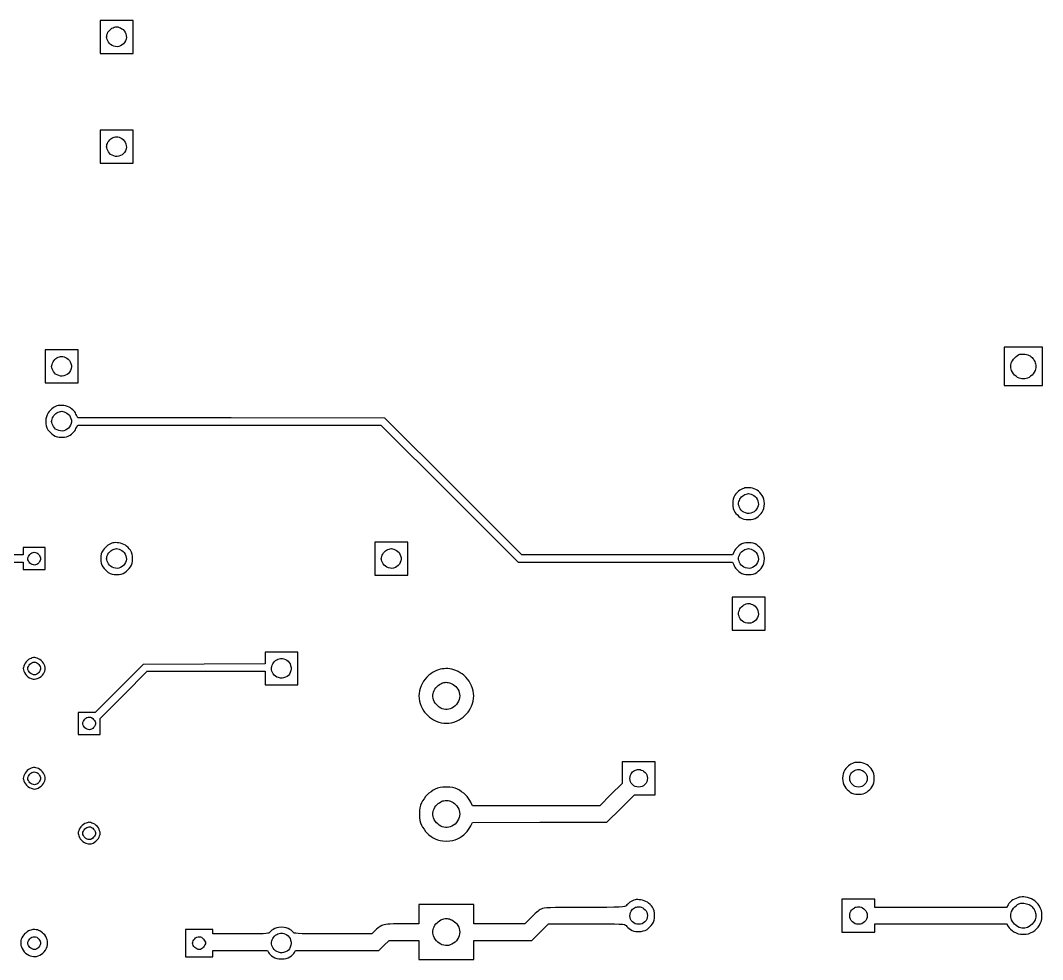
# Model space of a CAD drawing. Extents: x 10 to 117, y 25 to 87.
# Drawn here: x 56.6 to 116.7, y 25.2 to 80.4 of the extents above; entities that cross this region are included whole.
import ezdxf

# ---------------------------------------------------------------- set-up
doc = ezdxf.new("R2010")
doc.units = 0
doc.layers.get('0').update_dxf_attribs({"linetype": 'CONTINUOUS'})

msp = doc.modelspace()

# ---------------------------------------------------------------- linework, layer by layer
at = {"color": 7}
for p, q in [((62.300426, 80.368803), (61.332025, 80.368803)), ((61.332025, 80.368803), (61.332025, 79.400403)), ((62.300412, 79.992204), (62.300426, 79.992203)), ((63.268826, 80.368803), (62.300426, 80.368803)), ((62.300426, 80.368803), (62.300426, 80.368803)), ((63.268826, 79.400403), (63.268826, 80.368803)), ((61.332025, 79.400403), (61.332025, 78.432002)), ((63.268826, 78.432002), (63.268826, 79.400403)), ((61.332025, 78.432002), (62.300426, 78.432002)), ((62.300426, 78.432002), (63.268826, 78.432002)), ((62.300426, 73.912801), (61.332025, 73.912801)), ((61.332025, 73.912801), (61.332025, 72.9444)), ((63.268826, 73.912801), (62.300426, 73.912801)), ((62.300426, 73.912801), (62.300426, 73.912801)), ((63.268826, 72.9444), (63.268826, 73.912801)), ((62.300412, 73.536201), (62.300426, 73.5362)), ((61.332025, 72.9444), (61.332025, 71.976)), ((63.268826, 71.976), (63.268826, 72.9444)), ((61.332025, 71.976), (62.300426, 71.976)), ((62.300426, 71.976), (63.268826, 71.976)), ((59.072424, 61.000795), (58.104024, 61.000795)), ((58.104024, 61.000795), (58.104024, 60.032395)), ((60.040825, 61.000795), (59.072424, 61.000795)), ((59.072424, 61.000795), (59.072424, 61.000795)), ((60.040825, 60.032395), (60.040825, 61.000795)), ((115.562448, 61.162195), (114.432647, 61.162195)), ((114.432647, 61.162195), (114.432647, 60.032395)), ((116.692248, 61.162195), (115.562448, 61.162195)), ((115.562448, 61.162195), (115.562448, 61.162195)), ((115.664669, 60.747935), (115.664669, 60.747935)), ((116.692248, 60.032395), (116.692248, 61.162195)), ((59.07241, 60.624181), (59.072424, 60.624195)), ((58.104024, 60.032395), (58.104024, 59.063994)), ((60.040825, 59.063994), (60.040825, 60.032395)), ((114.432647, 60.032395), (114.432647, 58.902594)), ((116.692248, 58.902594), (116.692248, 60.032395)), ((58.104024, 59.063994), (59.072424, 59.063994)), ((59.072424, 59.063994), (60.040825, 59.063994)), ((114.432647, 58.902594), (115.562448, 58.902594)), ((115.562448, 58.902594), (116.692248, 58.902594)), ((59.206923, 57.73512), (59.206923, 57.735134)), ((59.07241, 57.396208), (59.072424, 57.396194)), ((60.013923, 57.019579), (59.943986, 57.170218)), ((59.943986, 56.443922), (60.013923, 56.589182)), ((69.03619, 57.008827), (60.013923, 57.019579)), ((60.013923, 56.589182), (68.917828, 56.589182)), ((68.917828, 56.589182), (77.821731, 56.589182)), ((78.063832, 56.992684), (69.03619, 57.008827)), ((77.821731, 56.589182), (81.856732, 52.55418)), ((82.088073, 52.973819), (78.063832, 56.992684)), ((86.106934, 48.949579), (82.088073, 52.973819)), ((99.551561, 52.893121), (99.551561, 52.893132)), ((81.856732, 52.55418), (85.891737, 48.519179)), ((99.422427, 52.554206), (99.422441, 52.554192)), ((57.458424, 49.37999), (56.812823, 49.37999)), ((56.812823, 49.37999), (56.812823, 49.16479)), ((58.104024, 49.37999), (57.458424, 49.37999)), ((58.104024, 48.73439), (58.104024, 49.37999)), ((62.300412, 49.326176), (62.300426, 49.32619)), ((62.429545, 49.66512), (62.429545, 49.665131)), ((78.440432, 49.702791), (77.472032, 49.702791)), ((77.472032, 49.702791), (77.472032, 48.73439)), ((79.408833, 49.702791), (78.440432, 49.702791)), ((78.440432, 49.702791), (78.440432, 49.702791)), ((78.440447, 49.326176), (78.440432, 49.32619)), ((79.408833, 48.73439), (79.408833, 49.702791)), ((99.422427, 49.326176), (99.422441, 49.32619)), ((56.812823, 48.94959), (53.504121, 48.94959)), ((56.812823, 49.16479), (56.812823, 48.94959)), ((57.463814, 49.11099), (57.463814, 49.11099)), ((58.104024, 48.08879), (58.104024, 48.73439)), ((77.472032, 48.73439), (77.472032, 47.76599)), ((79.408833, 47.76599), (79.408833, 48.73439)), ((92.293937, 48.949579), (86.106934, 48.949579)), ((98.480939, 48.949579), (92.293937, 48.949579)), ((98.55088, 49.100218), (98.480939, 48.949579)), ((53.504121, 48.51919), (56.812823, 48.51919)), ((56.812823, 48.51919), (56.812823, 48.30399)), ((56.812823, 48.30399), (56.812823, 48.08879)), ((56.812823, 48.08879), (57.458424, 48.08879)), ((57.458424, 48.08879), (58.104024, 48.08879)), ((85.891737, 48.519179), (92.186337, 48.519179)), ((92.186337, 48.519179), (98.480939, 48.519179)), ((98.480939, 48.519179), (98.55088, 48.373919)), ((77.472032, 47.76599), (78.440432, 47.76599)), ((78.440432, 47.76599), (79.408833, 47.76599)), ((99.422441, 46.474789), (98.454041, 46.474789)), ((98.454041, 46.474789), (98.454041, 45.506389)), ((100.390841, 46.474789), (99.422441, 46.474789)), ((99.422441, 46.474789), (99.422441, 46.474789)), ((100.390841, 45.506389), (100.390841, 46.474789)), ((99.422427, 46.098203), (99.422441, 46.098189)), ((98.454041, 45.506389), (98.454041, 44.537988)), ((100.390841, 44.537988), (100.390841, 45.506389)), ((98.454041, 44.537988), (99.422441, 44.537988)), ((99.422441, 44.537988), (100.390841, 44.537988)), ((71.98443, 43.246788), (71.016029, 43.246788)), ((71.016029, 43.246788), (71.016029, 42.897089)), ((72.95283, 43.246791), (71.98443, 43.246791)), ((71.98443, 43.246791), (71.98443, 43.246788)), ((72.95283, 42.27839), (72.95283, 43.246791)), ((57.447663, 42.923979), (57.447663, 42.923988)), ((57.463806, 42.654988), (57.463806, 42.654988)), ((71.016029, 42.897089), (71.016029, 42.547388)), ((71.984416, 42.870202), (71.98443, 42.870188)), ((63.860626, 42.520492), (62.445686, 41.11093)), ((62.720065, 40.73433), (64.102725, 42.11699)), ((67.438326, 42.536635), (63.860626, 42.520492)), ((64.102725, 42.11699), (67.562067, 42.11699)), ((71.016029, 42.547388), (67.438326, 42.536635)), ((67.562067, 42.11699), (71.016029, 42.11699)), ((71.016029, 42.11699), (71.016029, 41.713491)), ((72.95283, 41.30999), (72.95283, 42.27839)), ((81.646914, 42.273008), (81.646914, 42.273008)), ((71.016029, 41.713491), (71.016029, 41.30999)), ((81.652308, 41.466005), (81.652305, 41.466008)), ((62.445686, 41.11093), (61.036124, 39.695989)), ((71.016029, 41.30999), (71.98443, 41.30999)), ((71.98443, 41.30999), (72.95283, 41.30999)), ((61.332025, 39.346291), (62.720065, 40.73433)), ((60.535786, 39.695989), (60.040825, 39.695989)), ((60.040825, 39.695989), (60.040825, 39.050389)), ((61.036124, 39.695989), (60.535786, 39.695989)), ((60.040825, 39.050389), (60.040825, 38.404789)), ((60.691804, 39.426986), (60.691804, 39.426986)), ((61.332025, 38.878228), (61.332025, 39.346291)), ((61.332025, 38.404789), (61.332025, 38.878228)), ((60.040825, 38.404789), (60.686425, 38.404789)), ((60.686425, 38.404789), (61.332025, 38.404789)), ((92.966438, 36.790785), (91.998038, 36.790785)), ((91.998038, 36.790785), (91.998038, 36.155946)), ((93.934839, 36.790808), (92.966438, 36.790808)), ((92.966438, 36.790808), (92.966438, 36.790785)), ((93.934839, 35.822407), (93.934839, 36.790808)), ((106.007563, 36.753114), (106.007563, 36.753125)), ((57.447663, 36.467977), (57.447663, 36.467985)), ((57.463806, 36.198985), (57.463806, 36.198985)), ((91.998038, 36.155946), (91.998038, 35.526486)), ((93.04714, 36.333498), (93.04714, 36.333486)), ((105.959142, 36.333498), (105.959142, 36.333486)), ((91.998038, 35.526486), (91.336297, 34.864746)), ((93.934839, 34.854007), (93.934839, 35.822407)), ((91.336297, 34.864746), (90.679939, 34.208384)), ((91.917337, 34.047007), (92.729719, 34.854007)), ((92.729719, 34.854007), (93.332277, 34.854007)), ((93.332277, 34.854007), (93.934839, 34.854007)), ((81.652296, 34.525802), (81.652293, 34.525805)), ((83.201736, 34.213775), (83.104894, 34.423596)), ((86.940836, 34.208384), (83.201736, 34.213775)), ((90.679939, 34.208384), (86.940836, 34.208384)), ((91.104957, 33.240006), (91.917337, 34.047007)), ((60.675664, 33.239975), (60.675664, 33.239984)), ((83.104894, 33.024795), (83.201736, 33.234616)), ((83.201736, 33.234616), (87.150657, 33.240006)), ((87.150657, 33.240006), (91.104957, 33.240006)), ((60.691807, 32.970984), (60.691807, 32.970984)), ((115.696946, 28.844531), (115.696946, 28.844522)), ((81.668434, 28.397982), (80.054433, 28.397982)), ((80.054433, 28.397982), (80.054433, 27.833083)), ((83.282434, 28.397982), (81.668434, 28.397982)), ((83.282434, 27.833083), (83.282434, 28.397982)), ((93.04714, 28.263494), (93.04714, 28.263483)), ((93.095558, 28.683122), (93.095558, 28.683122)), ((105.878444, 28.72079), (104.910043, 28.72079)), ((104.910043, 28.72079), (104.910043, 27.75239)), ((106.846844, 28.72079), (105.878444, 28.72079)), ((105.959142, 28.263494), (105.959142, 28.263483)), ((106.846844, 28.478692), (106.846844, 28.72079)), ((106.846844, 28.23659), (106.846844, 28.478692)), ((110.709685, 28.23659), (106.846844, 28.23659)), ((114.572528, 28.23659), (110.709685, 28.23659)), ((114.663988, 28.392611), (114.572528, 28.23659)), ((115.664669, 28.467922), (115.664669, 28.467922)), ((80.054433, 27.833083), (80.054433, 27.268181)), ((83.282434, 27.268181), (83.282434, 27.833083)), ((86.644934, 27.650161), (86.273716, 27.268181)), ((104.910043, 27.75239), (104.910043, 26.78399)), ((80.054433, 27.268181), (79.075272, 27.268181)), ((81.652296, 27.585599), (81.652293, 27.585602)), ((84.778074, 27.268181), (83.282434, 27.268181)), ((86.273716, 27.268181), (84.778074, 27.268181)), ((87.177555, 26.783981), (87.672517, 27.268181)), ((87.672517, 27.268181), (89.915977, 27.268181)), ((106.846844, 27.026091), (106.846844, 27.26819)), ((106.846844, 27.26819), (110.709685, 27.26819)), ((106.846844, 26.78399), (106.846844, 27.026091)), ((110.709685, 27.26819), (114.572528, 27.26819)), ((114.572528, 27.26819), (114.663988, 27.10679)), ((57.442309, 26.940005), (57.442283, 26.940002)), ((57.463789, 26.514981), (57.463789, 26.514981)), ((67.142428, 26.945381), (66.335427, 26.945381)), ((66.335427, 26.945381), (66.335427, 26.138381)), ((67.949428, 26.945381), (67.142428, 26.945381)), ((67.147807, 26.514981), (67.147807, 26.514981)), ((67.949428, 26.810883), (67.949428, 26.945381)), ((67.949428, 26.676381), (67.949428, 26.810883)), ((69.590327, 26.676381), (67.949428, 26.676381)), ((71.984416, 26.730195), (71.98443, 26.730181)), ((77.289112, 26.676381), (75.01875, 26.676381)), ((77.477411, 26.870062), (77.289112, 26.676381)), ((86.687976, 26.299781), (87.177555, 26.783981)), ((104.910043, 26.78399), (105.878444, 26.78399)), ((105.878444, 26.78399), (106.846844, 26.78399)), ((66.335427, 26.138381), (66.335427, 25.33138)), ((77.692611, 25.707981), (78.004653, 26.003882)), ((78.004653, 26.003882), (78.316692, 26.299781)), ((78.316692, 26.299781), (79.182872, 26.299781)), ((79.182872, 26.299781), (80.054433, 26.299781)), ((80.054433, 26.299781), (80.054433, 25.734882)), ((83.282434, 25.734882), (83.282434, 26.299781)), ((83.282434, 26.299781), (84.982516, 26.299781)), ((84.982516, 26.299781), (86.687976, 26.299781)), ((66.335427, 25.33138), (67.142428, 25.33138)), ((67.142428, 25.33138), (67.949428, 25.33138)), ((67.949428, 25.519682), (67.949428, 25.707981)), ((67.949428, 25.707981), (69.552668, 25.707981)), ((67.949428, 25.33138), (67.949428, 25.519682)), ((69.552668, 25.707981), (71.161289, 25.707981)), ((71.161289, 25.707981), (71.22585, 25.589619)), ((72.743009, 25.589619), (72.80757, 25.707981)), ((72.80757, 25.707981), (75.250091, 25.707981)), ((75.250091, 25.707981), (77.692611, 25.707981)), ((80.054433, 25.734882), (80.054433, 25.16998)), ((83.282434, 25.16998), (83.282434, 25.734882)), ((80.054433, 25.16998), (81.668434, 25.16998)), ((81.668434, 25.16998), (83.282434, 25.16998))]:
    msp.add_line(p, q, dxfattribs=at)
for points in [[(61.78931, 79.669403), (61.832352, 79.755484), (61.939952, 79.863084), (62.02065, 79.906124)], [(62.02065, 79.906124), (62.101352, 79.954544), (62.225092, 79.986824), (62.300412, 79.992204)], [(62.300426, 79.992203), (62.375745, 79.992203), (62.510247, 79.943783), (62.607086, 79.884603)], [(62.607086, 79.884603), (62.720065, 79.820043), (62.800766, 79.712443), (62.838426, 79.572563)], [(61.708611, 79.389643), (61.708611, 79.459583), (61.746271, 79.583323), (61.78931, 79.669403)], [(61.816211, 79.093743), (61.757032, 79.190583), (61.708611, 79.319703), (61.708611, 79.389643)], [(62.838426, 79.572563), (62.892226, 79.405783), (62.886847, 79.330463), (62.816892, 79.169063)], [(62.12825, 78.862403), (61.988373, 78.900063), (61.880773, 78.980763), (61.816211, 79.093743)], [(62.531752, 78.883923), (62.370352, 78.813983), (62.295032, 78.808603), (62.12825, 78.862403)], [(62.816892, 79.169063), (62.757713, 79.023803), (62.677012, 78.943103), (62.531752, 78.883923)], [(61.78931, 73.213401), (61.832352, 73.299481), (61.939952, 73.407081), (62.02065, 73.450121)], [(62.02065, 73.450121), (62.101352, 73.498541), (62.225092, 73.530821), (62.300412, 73.536201)], [(62.300426, 73.5362), (62.375745, 73.5362), (62.510247, 73.48778), (62.607086, 73.4286)], [(62.607086, 73.4286), (62.720065, 73.36404), (62.800766, 73.25644), (62.838426, 73.11656)], [(61.708611, 72.933641), (61.708611, 73.003581), (61.746271, 73.127321), (61.78931, 73.213401)], [(61.816211, 72.637741), (61.757032, 72.734581), (61.708611, 72.863701), (61.708611, 72.933641)], [(62.816892, 72.71306), (62.757713, 72.5678), (62.677012, 72.4871), (62.531752, 72.42792)], [(62.838426, 73.11656), (62.892226, 72.94978), (62.886847, 72.87446), (62.816892, 72.71306)], [(62.12825, 72.4064), (61.988373, 72.444061), (61.880773, 72.524761), (61.816211, 72.637741)], [(62.531752, 72.42792), (62.370352, 72.35798), (62.295032, 72.3526), (62.12825, 72.4064)], [(115.056728, 60.543496), (115.153567, 60.645715), (115.288068, 60.737174), (115.358009, 60.747935)], [(115.358009, 60.747935), (115.427946, 60.764079), (115.562448, 60.764079), (115.664669, 60.747935)], [(115.664669, 60.747935), (115.766887, 60.737183), (115.901388, 60.688756), (115.971328, 60.645715)], [(115.971328, 60.645715), (116.035887, 60.597296), (116.127347, 60.511216), (116.170388, 60.446655)], [(58.48061, 60.02162), (58.48061, 60.09156), (58.51827, 60.2153), (58.561309, 60.301381)], [(58.561309, 60.301381), (58.60435, 60.387461), (58.71195, 60.495061), (58.792649, 60.5381)], [(58.792649, 60.5381), (58.87335, 60.586521), (58.997091, 60.618802), (59.07241, 60.624181)], [(59.072424, 60.624195), (59.147744, 60.624195), (59.282245, 60.575774), (59.379084, 60.516595)], [(59.379084, 60.516595), (59.492063, 60.452034), (59.572765, 60.344434), (59.610425, 60.204556)], [(59.610425, 60.204556), (59.664225, 60.037774), (59.658845, 59.962455), (59.588891, 59.801054)], [(114.846907, 59.865616), (114.825374, 59.957075), (114.825374, 60.107714), (114.846907, 60.199174)], [(114.846907, 60.199174), (114.86305, 60.290634), (114.959886, 60.446655), (115.056728, 60.543496)], [(116.170388, 60.446655), (116.208048, 60.382094), (116.261848, 60.263735), (116.277988, 60.183034)], [(116.277988, 60.183034), (116.299522, 60.107714), (116.299522, 59.962455), (116.277988, 59.870995)], [(58.58821, 59.725721), (58.529031, 59.82256), (58.48061, 59.951682), (58.48061, 60.02162)], [(58.900249, 59.49438), (58.760371, 59.53204), (58.652771, 59.612742), (58.58821, 59.725721)], [(59.303751, 59.515914), (59.142351, 59.445974), (59.067031, 59.440595), (58.900249, 59.49438)], [(59.588891, 59.801054), (59.529709, 59.655795), (59.44901, 59.575093), (59.303751, 59.515914)], [(115.051349, 59.521293), (114.959886, 59.618135), (114.863047, 59.774156), (114.846907, 59.865616)], [(115.395669, 59.316854), (115.304209, 59.332997), (115.148188, 59.429833), (115.051349, 59.521293)], [(116.073547, 59.521293), (115.976708, 59.429833), (115.820687, 59.332995), (115.729227, 59.316854)], [(116.277988, 59.870995), (116.261845, 59.774156), (116.165009, 59.618135), (116.073547, 59.521293)], [(115.729227, 59.316854), (115.637767, 59.295321), (115.487128, 59.295321), (115.395669, 59.316854)], [(58.857224, 57.729744), (58.781905, 57.70821), (58.647403, 57.649042), (58.561323, 57.595242)], [(59.206923, 57.735134), (59.088565, 57.751277), (58.932544, 57.745887), (58.857224, 57.729744)], [(59.583523, 57.595239), (59.497445, 57.654419), (59.325284, 57.71898), (59.206923, 57.73512)], [(58.270803, 57.299344), (58.173964, 57.148702), (58.141684, 57.024961), (58.141684, 56.804382)], [(58.561323, 57.595242), (58.469863, 57.541442), (58.340744, 57.406944), (58.270803, 57.299344)], [(58.48061, 56.793646), (58.48061, 56.863587), (58.51827, 56.987327), (58.561309, 57.073408)], [(58.561309, 57.073408), (58.60435, 57.159488), (58.71195, 57.267088), (58.792649, 57.310127)], [(58.792649, 57.310127), (58.87335, 57.358548), (58.997091, 57.390829), (59.07241, 57.396208)], [(59.072424, 57.396194), (59.147744, 57.396194), (59.282245, 57.347773), (59.379084, 57.288594)], [(59.379084, 57.288594), (59.492063, 57.224033), (59.572765, 57.116432), (59.610425, 56.976555)], [(59.809484, 57.39618), (59.777204, 57.4446), (59.674986, 57.530681), (59.583523, 57.595239)], [(59.943986, 57.170218), (59.906323, 57.25092), (59.847144, 57.353141), (59.809484, 57.39618)], [(58.141684, 56.804382), (58.141684, 56.583803), (58.173964, 56.460063), (58.265424, 56.314803)], [(58.58821, 56.497748), (58.529031, 56.594587), (58.48061, 56.723709), (58.48061, 56.793646)], [(58.900249, 56.266407), (58.760371, 56.304067), (58.652771, 56.384769), (58.58821, 56.497748)], [(59.588891, 56.573053), (59.529709, 56.427793), (59.44901, 56.347095), (59.303751, 56.287913)], [(59.610425, 56.976555), (59.664225, 56.809773), (59.658845, 56.734453), (59.588891, 56.573053)], [(59.809484, 56.212582), (59.847144, 56.255621), (59.906323, 56.357842), (59.943986, 56.443922)], [(58.265424, 56.314803), (58.335364, 56.212582), (58.480624, 56.067322), (58.582845, 55.997382)], [(58.582845, 55.997382), (58.728105, 55.905922), (58.851845, 55.873642), (59.077804, 55.873642)], [(59.303751, 56.287913), (59.142351, 56.217972), (59.067031, 56.212593), (58.900249, 56.266407)], [(59.077804, 55.873642), (59.309144, 55.873642), (59.422123, 55.900537), (59.562004, 55.997382)], [(59.562004, 55.997382), (59.664225, 56.072701), (59.777204, 56.164161), (59.809484, 56.212582)], [(99.207241, 52.887742), (99.131922, 52.866208), (98.99742, 52.80704), (98.911339, 52.75324)], [(99.551561, 52.893132), (99.438581, 52.909275), (99.28256, 52.903885), (99.207241, 52.887742)], [(99.933543, 52.75324), (99.84208, 52.812419), (99.669922, 52.876981), (99.551561, 52.893121)], [(98.62082, 52.457342), (98.523981, 52.3067), (98.4917, 52.182959), (98.4917, 51.96238)], [(98.911339, 52.75324), (98.81988, 52.69944), (98.69076, 52.564942), (98.62082, 52.457342)], [(98.911325, 52.231406), (98.954367, 52.317486), (99.061967, 52.425086), (99.142666, 52.468125)], [(99.142666, 52.468125), (99.223367, 52.516546), (99.347107, 52.548827), (99.422427, 52.554206)], [(99.422441, 52.554192), (99.497761, 52.554192), (99.632262, 52.505771), (99.729101, 52.446592)], [(99.729101, 52.446592), (99.84208, 52.382031), (99.922782, 52.27443), (99.960441, 52.134553)], [(100.229441, 52.45196), (100.159501, 52.55418), (100.025002, 52.694061), (99.933543, 52.75324)], [(100.353182, 51.96238), (100.353182, 52.182959), (100.320901, 52.3067), (100.229441, 52.45196)], [(98.4917, 51.96238), (98.4917, 51.741801), (98.523981, 51.618061), (98.615441, 51.472801)], [(98.830627, 51.951644), (98.830627, 52.021585), (98.868286, 52.145325), (98.911325, 52.231406)], [(98.938227, 51.655746), (98.879048, 51.752585), (98.830627, 51.881707), (98.830627, 51.951644)], [(99.250266, 51.424405), (99.110388, 51.462065), (99.002788, 51.542767), (98.938227, 51.655746)], [(99.938908, 51.731051), (99.879729, 51.585791), (99.799027, 51.505093), (99.653767, 51.445911)], [(99.960441, 52.134553), (100.014241, 51.967771), (100.008862, 51.892451), (99.938908, 51.731051)], [(100.229441, 51.472801), (100.320901, 51.618061), (100.353182, 51.741801), (100.353182, 51.96238)], [(98.615441, 51.472801), (98.685381, 51.37058), (98.830641, 51.22532), (98.932862, 51.15538)], [(98.932862, 51.15538), (99.078121, 51.06392), (99.201862, 51.03164), (99.422441, 51.03164)], [(99.653767, 51.445911), (99.492367, 51.37597), (99.417048, 51.370591), (99.250266, 51.424405)], [(99.422441, 51.03164), (99.64302, 51.03164), (99.766761, 51.06392), (99.91202, 51.15538)], [(99.91202, 51.15538), (100.014241, 51.22532), (100.159501, 51.37058), (100.229441, 51.472801)], [(61.789324, 49.525239), (61.697864, 49.471439), (61.568745, 49.33694), (61.498805, 49.22934)], [(61.78931, 49.003376), (61.832352, 49.089457), (61.939952, 49.197057), (62.02065, 49.240096)], [(62.085226, 49.65974), (62.009906, 49.638207), (61.875405, 49.579039), (61.789324, 49.525239)], [(62.02065, 49.240096), (62.101352, 49.288517), (62.225092, 49.320797), (62.300412, 49.326176)], [(62.429545, 49.665131), (62.316566, 49.681274), (62.160545, 49.675883), (62.085226, 49.65974)], [(62.300426, 49.32619), (62.375745, 49.32619), (62.510247, 49.27777), (62.607086, 49.21859)], [(62.811525, 49.525239), (62.720065, 49.584418), (62.547906, 49.648979), (62.429545, 49.66512)], [(63.107426, 49.223958), (63.037486, 49.326179), (62.902987, 49.46606), (62.811525, 49.525239)], [(77.929348, 49.003376), (77.972387, 49.089457), (78.079987, 49.197057), (78.160685, 49.240096)], [(78.160685, 49.240096), (78.241387, 49.288517), (78.365127, 49.320797), (78.440447, 49.326176)], [(78.440432, 49.32619), (78.515752, 49.32619), (78.650253, 49.27777), (78.747092, 49.21859)], [(98.685381, 49.326179), (98.647721, 49.28314), (98.588539, 49.180919), (98.55088, 49.100218)], [(98.932862, 49.541379), (98.830641, 49.46606), (98.717662, 49.3746), (98.685381, 49.326179)], [(98.911325, 49.003376), (98.954367, 49.089457), (99.061967, 49.197057), (99.142666, 49.240096)], [(99.417062, 49.66512), (99.185722, 49.66512), (99.07274, 49.638224), (98.932862, 49.541379)], [(99.142666, 49.240096), (99.223367, 49.288517), (99.347107, 49.320797), (99.422427, 49.326176)], [(99.91202, 49.541379), (99.766761, 49.632839), (99.64302, 49.66512), (99.417062, 49.66512)], [(99.422441, 49.32619), (99.497761, 49.32619), (99.632262, 49.27777), (99.729101, 49.21859)], [(100.229441, 49.223958), (100.159501, 49.326179), (100.014241, 49.471439), (99.91202, 49.541379)], [(57.081835, 48.729011), (57.081835, 48.798951), (57.135635, 48.91731), (57.200196, 48.98725)], [(57.205575, 48.476151), (57.135635, 48.54071), (57.081835, 48.653692), (57.081835, 48.729011)], [(57.200196, 48.98725), (57.264754, 49.05719), (57.377734, 49.11099), (57.463814, 49.11099)], [(57.463814, 49.11099), (57.560656, 49.11099), (57.652116, 49.062569), (57.722056, 48.97111)], [(57.722056, 48.97111), (57.786614, 48.890411), (57.835035, 48.78819), (57.835035, 48.73439)], [(57.835035, 48.73439), (57.835035, 48.68059), (57.786614, 48.578369), (57.722056, 48.497671)], [(61.498805, 49.22934), (61.401966, 49.078698), (61.369685, 48.954958), (61.369685, 48.734379)], [(61.369685, 48.734379), (61.369685, 48.5138), (61.401966, 48.390059), (61.493425, 48.2448)], [(61.708611, 48.723615), (61.708611, 48.793555), (61.746271, 48.917296), (61.78931, 49.003376)], [(61.816211, 48.427716), (61.757032, 48.524555), (61.708611, 48.653677), (61.708611, 48.723615)], [(62.607086, 49.21859), (62.720065, 49.154029), (62.800766, 49.046429), (62.838426, 48.906551)], [(62.838426, 48.906551), (62.892226, 48.739769), (62.886847, 48.66445), (62.816892, 48.50305)], [(63.231166, 48.734379), (63.231166, 48.954958), (63.198886, 49.078698), (63.107426, 49.223958)], [(63.107426, 48.2448), (63.198886, 48.390059), (63.231166, 48.5138), (63.231166, 48.734379)], [(77.848646, 48.723615), (77.848646, 48.793555), (77.886306, 48.917296), (77.929348, 49.003376)], [(77.956246, 48.427716), (77.897067, 48.524555), (77.848646, 48.653677), (77.848646, 48.723615)], [(78.747092, 49.21859), (78.860071, 49.154029), (78.940773, 49.046429), (78.978433, 48.906551)], [(78.978433, 48.906551), (79.032233, 48.739769), (79.026853, 48.66445), (78.956927, 48.50305)], [(98.830627, 48.723615), (98.830627, 48.793555), (98.868286, 48.917296), (98.911325, 49.003376)], [(98.938227, 48.427716), (98.879048, 48.524555), (98.830627, 48.653677), (98.830627, 48.723615)], [(99.729101, 49.21859), (99.84208, 49.154029), (99.922782, 49.046429), (99.960441, 48.906551)], [(99.960441, 48.906551), (100.014241, 48.739769), (100.008862, 48.66445), (99.938908, 48.50305)], [(100.353182, 48.734379), (100.353182, 48.954958), (100.320901, 49.078698), (100.229441, 49.223958)], [(100.229441, 48.2448), (100.320901, 48.390059), (100.353182, 48.5138), (100.353182, 48.734379)], [(57.469196, 48.35779), (57.393874, 48.35779), (57.275516, 48.41159), (57.205575, 48.476151)], [(57.722056, 48.497671), (57.652116, 48.41159), (57.560656, 48.35779), (57.469196, 48.35779)], [(61.493425, 48.2448), (61.563366, 48.142579), (61.708625, 47.997319), (61.810846, 47.927379)], [(62.12825, 48.196376), (61.988373, 48.234036), (61.880773, 48.314737), (61.816211, 48.427716)], [(62.531752, 48.217909), (62.370352, 48.147969), (62.295032, 48.14259), (62.12825, 48.196376)], [(62.816892, 48.50305), (62.757713, 48.35779), (62.677012, 48.277091), (62.531752, 48.217909)], [(62.790005, 47.927379), (62.892226, 47.997319), (63.037486, 48.142579), (63.107426, 48.2448)], [(78.268285, 48.196376), (78.128408, 48.234036), (78.020807, 48.314737), (77.956246, 48.427716)], [(78.671787, 48.217909), (78.510387, 48.147969), (78.435067, 48.14259), (78.268285, 48.196376)], [(78.956927, 48.50305), (78.897745, 48.35779), (78.817047, 48.277091), (78.671787, 48.217909)], [(98.55088, 48.373919), (98.588539, 48.287838), (98.647721, 48.185618), (98.685381, 48.142579)], [(98.685381, 48.142579), (98.717662, 48.094158), (98.830641, 48.002698), (98.932862, 47.927379)], [(99.250266, 48.196376), (99.110388, 48.234036), (99.002788, 48.314737), (98.938227, 48.427716)], [(99.653767, 48.217909), (99.492367, 48.147969), (99.417048, 48.14259), (99.250266, 48.196376)], [(99.938908, 48.50305), (99.879729, 48.35779), (99.799027, 48.277091), (99.653767, 48.217909)], [(99.91202, 47.927379), (100.014241, 47.997319), (100.159501, 48.142579), (100.229441, 48.2448)], [(61.810846, 47.927379), (61.956106, 47.835919), (62.079846, 47.803638), (62.300426, 47.803638)], [(62.300426, 47.803638), (62.521005, 47.803638), (62.644745, 47.835919), (62.790005, 47.927379)], [(98.932862, 47.927379), (99.07274, 47.83054), (99.185722, 47.803638), (99.417062, 47.803638)], [(99.417062, 47.803638), (99.64302, 47.803638), (99.766761, 47.835919), (99.91202, 47.927379)], [(98.830627, 45.495642), (98.830627, 45.565582), (98.868286, 45.689322), (98.911325, 45.775403)], [(98.911325, 45.775403), (98.954367, 45.861484), (99.061967, 45.969084), (99.142666, 46.012123)], [(99.142666, 46.012123), (99.223367, 46.060543), (99.347107, 46.092824), (99.422427, 46.098203)], [(99.422441, 46.098189), (99.497761, 46.098189), (99.632262, 46.049768), (99.729101, 45.990589)], [(99.729101, 45.990589), (99.84208, 45.926028), (99.922782, 45.818428), (99.960441, 45.67855)], [(99.960441, 45.67855), (100.014241, 45.511768), (100.008862, 45.436449), (99.938908, 45.275048)], [(98.938227, 45.199743), (98.879048, 45.296582), (98.830627, 45.425704), (98.830627, 45.495642)], [(99.250266, 44.968403), (99.110388, 45.006062), (99.002788, 45.086764), (98.938227, 45.199743)], [(99.938908, 45.275048), (99.879729, 45.129789), (99.799027, 45.04909), (99.653767, 44.989908)], [(99.653767, 44.989908), (99.492367, 44.919968), (99.417048, 44.914589), (99.250266, 44.968403)], [(57.205564, 42.843289), (57.108722, 42.800247), (56.979603, 42.687268), (56.920424, 42.590426)], [(57.200188, 42.531247), (57.264746, 42.601188), (57.377725, 42.654988), (57.463806, 42.654988)], [(57.447663, 42.923988), (57.410003, 42.918597), (57.297024, 42.886328), (57.205564, 42.843289)], [(57.700522, 42.84866), (57.598304, 42.891699), (57.485322, 42.923979), (57.447663, 42.923979)], [(57.463806, 42.654988), (57.560647, 42.654988), (57.652107, 42.606567), (57.722048, 42.515107)], [(57.996424, 42.590418), (57.937245, 42.68726), (57.802743, 42.805618), (57.700522, 42.84866)], [(71.473314, 42.547402), (71.516356, 42.633482), (71.623956, 42.741082), (71.704654, 42.784121)], [(71.704654, 42.784121), (71.785356, 42.832542), (71.909096, 42.864823), (71.984416, 42.870202)], [(71.98443, 42.870188), (72.059749, 42.870188), (72.194251, 42.821767), (72.29109, 42.762588)], [(72.29109, 42.762588), (72.404069, 42.698027), (72.48477, 42.590426), (72.52243, 42.450549)], [(56.920424, 42.590426), (56.861244, 42.493588), (56.812823, 42.348328), (56.812823, 42.273008)], [(56.812823, 42.273008), (56.812823, 42.197689), (56.866623, 42.052426), (56.936564, 41.950208)], [(57.081826, 42.273008), (57.081826, 42.342949), (57.135626, 42.461307), (57.200188, 42.531247)], [(57.205567, 42.020149), (57.135626, 42.084707), (57.081826, 42.197689), (57.081826, 42.273008)], [(57.722048, 42.041668), (57.652107, 41.955587), (57.560647, 41.901787), (57.469188, 41.901787)], [(57.722048, 42.515107), (57.786606, 42.434408), (57.835027, 42.332188), (57.835027, 42.278387)], [(57.835027, 42.278387), (57.835027, 42.224587), (57.786606, 42.122367), (57.722048, 42.041668)], [(58.104024, 42.278379), (58.104024, 42.353698), (58.055603, 42.493579), (57.996424, 42.590418)], [(57.996424, 41.96634), (58.055603, 42.063179), (58.104024, 42.20306), (58.104024, 42.278379)], [(71.392615, 42.26764), (71.392615, 42.337581), (71.430275, 42.461321), (71.473314, 42.547402)], [(71.500215, 41.971742), (71.441036, 42.068581), (71.392615, 42.197703), (71.392615, 42.26764)], [(72.500896, 42.047047), (72.441714, 41.901787), (72.361016, 41.821089), (72.215756, 41.761907)], [(72.52243, 42.450549), (72.57623, 42.283767), (72.570851, 42.208447), (72.500896, 42.047047)], [(81.205753, 42.203068), (81.082013, 42.165408), (80.872195, 42.057808), (80.748454, 41.960967)], [(81.646914, 42.273008), (81.523174, 42.273008), (81.324114, 42.240728), (81.205753, 42.203068)], [(82.114974, 42.203068), (81.975094, 42.246107), (81.765273, 42.278387), (81.646914, 42.273008)], [(82.593795, 41.960967), (82.464673, 42.052426), (82.249473, 42.165408), (82.114974, 42.203068)], [(56.936564, 41.950208), (57.011883, 41.837226), (57.141003, 41.740387), (57.270122, 41.691966)], [(57.469188, 41.901787), (57.393865, 41.901787), (57.275507, 41.955587), (57.205567, 42.020149)], [(57.270122, 41.691966), (57.458424, 41.627408), (57.512224, 41.632787), (57.684385, 41.702719)], [(57.684385, 41.702719), (57.797364, 41.75114), (57.931863, 41.864119), (57.996424, 41.96634)], [(71.812254, 41.740401), (71.672377, 41.778061), (71.564777, 41.858763), (71.500215, 41.971742)], [(72.215756, 41.761907), (72.054356, 41.691966), (71.979036, 41.686587), (71.812254, 41.740401)], [(80.334194, 41.535948), (80.237353, 41.390689), (80.135132, 41.143208), (80.097472, 40.971047)], [(80.748454, 41.960967), (80.619335, 41.869507), (80.431033, 41.681208), (80.334194, 41.535948)], [(81.399448, 41.412205), (81.474767, 41.439101), (81.587746, 41.466005), (81.652308, 41.466005)], [(81.652305, 41.466008), (81.716866, 41.471398), (81.835224, 41.444503), (81.921305, 41.412208)], [(83.002673, 41.535948), (82.905834, 41.681208), (82.717533, 41.869507), (82.593795, 41.960967)], [(83.239396, 40.971047), (83.201736, 41.143208), (83.099515, 41.390689), (83.002673, 41.535948)], [(80.097472, 40.971047), (80.049054, 40.734327), (80.049054, 40.594447), (80.097472, 40.357727)], [(80.888335, 40.524503), (80.866801, 40.626724), (80.877582, 40.793503), (80.909868, 40.895724)], [(80.909868, 40.895724), (80.942149, 40.992563), (81.038988, 41.137823), (81.119686, 41.218525)], [(81.119686, 41.218525), (81.200388, 41.293844), (81.324128, 41.379925), (81.399448, 41.412205)], [(81.921305, 41.412208), (82.002006, 41.385312), (82.136505, 41.293847), (82.222586, 41.213148)], [(82.222586, 41.213148), (82.303284, 41.137826), (82.394744, 40.981808), (82.427024, 40.868826)], [(82.427024, 40.868826), (82.464684, 40.728948), (82.459305, 40.599826), (82.421634, 40.454566)], [(83.239396, 40.357727), (83.287814, 40.594447), (83.287814, 40.734327), (83.239396, 40.971047)], [(80.097472, 40.357727), (80.135132, 40.174807), (80.237353, 39.938088), (80.350332, 39.776688)], [(81.082013, 40.153285), (80.990553, 40.255503), (80.904472, 40.422285), (80.888335, 40.524503)], [(82.421634, 40.454566), (82.389353, 40.330826), (82.292515, 40.174807), (82.179533, 40.077966)], [(82.986536, 39.776688), (83.099515, 39.938088), (83.201736, 40.174807), (83.239396, 40.357727)], [(80.350332, 39.776688), (80.452553, 39.631425), (80.651612, 39.426986), (80.791493, 39.330147)], [(81.431714, 39.911184), (81.329493, 39.943464), (81.168093, 40.056443), (81.082013, 40.153285)], [(81.808314, 39.884288), (81.706093, 39.862754), (81.533932, 39.873535), (81.431714, 39.911184)], [(82.179533, 40.077966), (82.077314, 39.991888), (81.910532, 39.900425), (81.808314, 39.884288)], [(82.545374, 39.330147), (82.685255, 39.426986), (82.884315, 39.631425), (82.986536, 39.776688)], [(60.309825, 39.045007), (60.309825, 39.114947), (60.363625, 39.233306), (60.428186, 39.303246)], [(60.433565, 38.792147), (60.363625, 38.856706), (60.309825, 38.969688), (60.309825, 39.045007)], [(60.428186, 39.303246), (60.492744, 39.373186), (60.605724, 39.426986), (60.691804, 39.426986)], [(60.691804, 39.426986), (60.788646, 39.426986), (60.880106, 39.378565), (60.950046, 39.287106)], [(60.950046, 39.287106), (61.014604, 39.206407), (61.063025, 39.104186), (61.063025, 39.050386)], [(61.063025, 39.050386), (61.063025, 38.996586), (61.014604, 38.894365), (60.950046, 38.813667)], [(80.791493, 39.330147), (80.936753, 39.233306), (81.189613, 39.131088), (81.361774, 39.093425)], [(81.361774, 39.093425), (81.598493, 39.045007), (81.738374, 39.045007), (81.975094, 39.093425)], [(81.975094, 39.093425), (82.147255, 39.131088), (82.400115, 39.233306), (82.545374, 39.330147)], [(60.697186, 38.673786), (60.621864, 38.673786), (60.503506, 38.727586), (60.433565, 38.792147)], [(60.950046, 38.813667), (60.880106, 38.727586), (60.788646, 38.673786), (60.697186, 38.673786)], [(105.663244, 36.747735), (105.587924, 36.726201), (105.453423, 36.667034), (105.367345, 36.613234)], [(106.007563, 36.753125), (105.894584, 36.769269), (105.738563, 36.763878), (105.663244, 36.747735)], [(106.389543, 36.613234), (106.298083, 36.672413), (106.125924, 36.736974), (106.007563, 36.753114)], [(56.920424, 36.134424), (56.861244, 36.037585), (56.812823, 35.892325), (56.812823, 35.817006)], [(57.205564, 36.387284), (57.108722, 36.344245), (56.979603, 36.231266), (56.920424, 36.134424)], [(57.081826, 35.817006), (57.081826, 35.886946), (57.135626, 36.005304), (57.200188, 36.075245)], [(57.200188, 36.075245), (57.264746, 36.145185), (57.377725, 36.198985), (57.463806, 36.198985)], [(57.447663, 36.467985), (57.410003, 36.462595), (57.297024, 36.430325), (57.205564, 36.387284)], [(57.700522, 36.392657), (57.598304, 36.435696), (57.485322, 36.467977), (57.447663, 36.467977)], [(57.463806, 36.198985), (57.560647, 36.198985), (57.652107, 36.150564), (57.722048, 36.059104)], [(57.996424, 36.134415), (57.937245, 36.231257), (57.802743, 36.349615), (57.700522, 36.392657)], [(57.722048, 36.059104), (57.786606, 35.978406), (57.835027, 35.876185), (57.835027, 35.822385)], [(58.104024, 35.822376), (58.104024, 35.897696), (58.055603, 36.037576), (57.996424, 36.134415)], [(92.455337, 35.817006), (92.455337, 35.951504), (92.498378, 36.069865), (92.56294, 36.145185)], [(92.56294, 36.145185), (92.622119, 36.209746), (92.718958, 36.285066), (92.77814, 36.311964)], [(92.77814, 36.311964), (92.837319, 36.33886), (92.961059, 36.344245), (93.04714, 36.333498)], [(93.04714, 36.333486), (93.1386, 36.317343), (93.267719, 36.242024), (93.343039, 36.172086)], [(93.343039, 36.172086), (93.439877, 36.075245), (93.477537, 35.978406), (93.477537, 35.822385)], [(105.076823, 36.317335), (104.979984, 36.166693), (104.947703, 36.042953), (104.947703, 35.822374)], [(105.367345, 36.613234), (105.275882, 36.559434), (105.146763, 36.424935), (105.076823, 36.317335)], [(105.367345, 35.817006), (105.367345, 35.951504), (105.410384, 36.069865), (105.474942, 36.145185)], [(105.474942, 36.145185), (105.534124, 36.209746), (105.630963, 36.285066), (105.690142, 36.311964)], [(105.690142, 36.311964), (105.749324, 36.33886), (105.873065, 36.344245), (105.959142, 36.333498)], [(105.959142, 36.333486), (106.050605, 36.317343), (106.179724, 36.242024), (106.255044, 36.172086)], [(106.255044, 36.172086), (106.351883, 36.075245), (106.389543, 35.978406), (106.389543, 35.822385)], [(106.685444, 36.311953), (106.615504, 36.414174), (106.481005, 36.554054), (106.389543, 36.613234)], [(106.809184, 35.822374), (106.809184, 36.042953), (106.776904, 36.166693), (106.685444, 36.311953)], [(56.812823, 35.817006), (56.812823, 35.741686), (56.866623, 35.596424), (56.936564, 35.494206)], [(56.936564, 35.494206), (57.011883, 35.381224), (57.141003, 35.284385), (57.270122, 35.235964)], [(57.205567, 35.564146), (57.135626, 35.628704), (57.081826, 35.741686), (57.081826, 35.817006)], [(57.469188, 35.445785), (57.393865, 35.445785), (57.275507, 35.499585), (57.205567, 35.564146)], [(57.722048, 35.585665), (57.652107, 35.499585), (57.560647, 35.445785), (57.469188, 35.445785)], [(57.684385, 35.246716), (57.797364, 35.295137), (57.931863, 35.408116), (57.996424, 35.510337)], [(57.835027, 35.822385), (57.835027, 35.768585), (57.786606, 35.666364), (57.722048, 35.585665)], [(57.996424, 35.510337), (58.055603, 35.607176), (58.104024, 35.747057), (58.104024, 35.822376)], [(92.605979, 35.461925), (92.492999, 35.569525), (92.455337, 35.660985), (92.455337, 35.817006)], [(92.966438, 35.311286), (92.805038, 35.311286), (92.713579, 35.348946), (92.605979, 35.461925)], [(93.326898, 35.461925), (93.219298, 35.348946), (93.127838, 35.311286), (92.966438, 35.311286)], [(93.477537, 35.822385), (93.477537, 35.660985), (93.439877, 35.569525), (93.326898, 35.461925)], [(104.947703, 35.822374), (104.947703, 35.601794), (104.979984, 35.478054), (105.071443, 35.332794)], [(105.517984, 35.461925), (105.405005, 35.569525), (105.367345, 35.660985), (105.367345, 35.817006)], [(105.878444, 35.311286), (105.717044, 35.311286), (105.625584, 35.348946), (105.517984, 35.461925)], [(106.238904, 35.461925), (106.131304, 35.348946), (106.039844, 35.311286), (105.878444, 35.311286)], [(106.389543, 35.822385), (106.389543, 35.660985), (106.351883, 35.569525), (106.238904, 35.461925)], [(106.685444, 35.332794), (106.776904, 35.478054), (106.809184, 35.601794), (106.809184, 35.822374)], [(57.270122, 35.235964), (57.458424, 35.171405), (57.512224, 35.176785), (57.684385, 35.246716)], [(80.544012, 34.848617), (80.425654, 34.730255), (80.275012, 34.520434), (80.205072, 34.380557)], [(81.012072, 35.187557), (80.872195, 35.117617), (80.662374, 34.966975), (80.544012, 34.848617)], [(81.668434, 35.311297), (81.356395, 35.311297), (81.205753, 35.284402), (81.012072, 35.187557)], [(82.324795, 35.187557), (82.131114, 35.284396), (81.980473, 35.311297), (81.668434, 35.311297)], [(82.792855, 34.848617), (82.674494, 34.966975), (82.464673, 35.117617), (82.324795, 35.187557)], [(83.104894, 34.423596), (83.051094, 34.536575), (82.911213, 34.730255), (82.792855, 34.848617)], [(105.071443, 35.332794), (105.141384, 35.230573), (105.286643, 35.085314), (105.388864, 35.015373)], [(105.388864, 35.015373), (105.534124, 34.923913), (105.657864, 34.891633), (105.878444, 34.891633)], [(105.878444, 34.891633), (106.099023, 34.891633), (106.222763, 34.923913), (106.368023, 35.015373)], [(106.368023, 35.015373), (106.470244, 35.085314), (106.615504, 35.230573), (106.685444, 35.332794)], [(80.205072, 34.380557), (80.108233, 34.186876), (80.081332, 34.036234), (80.081332, 33.724195)], [(80.909857, 33.955522), (80.942138, 34.05236), (81.038977, 34.19762), (81.119675, 34.278322)], [(81.119675, 34.278322), (81.200377, 34.353641), (81.324117, 34.439722), (81.399436, 34.472002)], [(81.399436, 34.472002), (81.474756, 34.498898), (81.587735, 34.525802), (81.652296, 34.525802)], [(81.652293, 34.525805), (81.716855, 34.531196), (81.835213, 34.504272), (81.921294, 34.472005)], [(81.921294, 34.472005), (82.001995, 34.445109), (82.136494, 34.353644), (82.222574, 34.272945)], [(82.222574, 34.272945), (82.303273, 34.197623), (82.394733, 34.041605), (82.427013, 33.928623)], [(80.081332, 33.724195), (80.081332, 33.412156), (80.108227, 33.261514), (80.205072, 33.067834)], [(80.888324, 33.584301), (80.86679, 33.686521), (80.877571, 33.853301), (80.909857, 33.955522)], [(82.427013, 33.928623), (82.464673, 33.788745), (82.459294, 33.659623), (82.421623, 33.514363)], [(60.433565, 33.159285), (60.336726, 33.116243), (60.207604, 33.003264), (60.148425, 32.906422)], [(60.675664, 33.239984), (60.638004, 33.234593), (60.525025, 33.202324), (60.433565, 33.159285)], [(60.928524, 33.164656), (60.826306, 33.207695), (60.713324, 33.239975), (60.675664, 33.239975)], [(61.224425, 32.906414), (61.165246, 33.003256), (61.030745, 33.121614), (60.928524, 33.164656)], [(80.205072, 33.067834), (80.275012, 32.927956), (80.425654, 32.718135), (80.544012, 32.599774)], [(81.082001, 33.213082), (80.990542, 33.3153), (80.904461, 33.482082), (80.888324, 33.584301)], [(81.431703, 32.970981), (81.329482, 33.003261), (81.168082, 33.116241), (81.082001, 33.213082)], [(82.179521, 33.137763), (82.077303, 33.051685), (81.910521, 32.960223), (81.808303, 32.944085)], [(82.421623, 33.514363), (82.389342, 33.390623), (82.292503, 33.234605), (82.179521, 33.137763)], [(82.792855, 32.599774), (82.911213, 32.718135), (83.051094, 32.911816), (83.104894, 33.024795)], [(60.148425, 32.906422), (60.089246, 32.809584), (60.040825, 32.664324), (60.040825, 32.589004)], [(60.040825, 32.589004), (60.040825, 32.513685), (60.094625, 32.368422), (60.164565, 32.266204)], [(60.309828, 32.589004), (60.309828, 32.658945), (60.363628, 32.777303), (60.428189, 32.847243)], [(60.433568, 32.336145), (60.363628, 32.400703), (60.309828, 32.513685), (60.309828, 32.589004)], [(60.428189, 32.847243), (60.492747, 32.917184), (60.605726, 32.970984), (60.691807, 32.970984)], [(60.691807, 32.970984), (60.788649, 32.970984), (60.880109, 32.922563), (60.950049, 32.831103)], [(60.950049, 32.831103), (61.014607, 32.750404), (61.063028, 32.648184), (61.063028, 32.594383)], [(61.063028, 32.594383), (61.063028, 32.540583), (61.014607, 32.438363), (60.950049, 32.357664)], [(61.332025, 32.594375), (61.332025, 32.669694), (61.283604, 32.809575), (61.224425, 32.906414)], [(61.224425, 32.282336), (61.283604, 32.379175), (61.332025, 32.519056), (61.332025, 32.594375)], [(80.544012, 32.599774), (80.662374, 32.481416), (80.872195, 32.330774), (81.012072, 32.260834)], [(81.808303, 32.944085), (81.706082, 32.922551), (81.533921, 32.933332), (81.431703, 32.970981)], [(82.324795, 32.260834), (82.464673, 32.330774), (82.674494, 32.481416), (82.792855, 32.599774)], [(60.164565, 32.266204), (60.239885, 32.153222), (60.369004, 32.056383), (60.498124, 32.007962)], [(60.697189, 32.217783), (60.621867, 32.217783), (60.503508, 32.271583), (60.433568, 32.336145)], [(60.498124, 32.007962), (60.686425, 31.943404), (60.740225, 31.948783), (60.912386, 32.018715)], [(60.950049, 32.357664), (60.880109, 32.271583), (60.788649, 32.217783), (60.697189, 32.217783)], [(60.912386, 32.018715), (61.025365, 32.067136), (61.159864, 32.180115), (61.224425, 32.282336)], [(81.012072, 32.260834), (81.205753, 32.163995), (81.356395, 32.137096), (81.668434, 32.137096)], [(81.668434, 32.137096), (81.980473, 32.137096), (82.131114, 32.163992), (82.324795, 32.260834)], [(115.314967, 28.83377), (115.218128, 28.806874), (115.056728, 28.736931), (114.949128, 28.672369)], [(115.696946, 28.844522), (115.578588, 28.860665), (115.406427, 28.855275), (115.314967, 28.83377)], [(116.138108, 28.68851), (116.014367, 28.75845), (115.815308, 28.82839), (115.696946, 28.844531)], [(89.802998, 28.236582), (87.624096, 28.236582), (87.435797, 28.225829), (87.236735, 28.134361)], [(92.223999, 28.333421), (92.159438, 28.241961), (91.998038, 28.236582), (89.802998, 28.236582)], [(92.455337, 28.543242), (92.369259, 28.478683), (92.261659, 28.387221), (92.223999, 28.333421)], [(92.751238, 28.683122), (92.675919, 28.666979), (92.546799, 28.602421), (92.455337, 28.543242)], [(92.56294, 28.075182), (92.622119, 28.139743), (92.718958, 28.215062), (92.77814, 28.241961)], [(93.095558, 28.683122), (92.982579, 28.693875), (92.826558, 28.699265), (92.751238, 28.683122)], [(92.77814, 28.241961), (92.837319, 28.268857), (92.961059, 28.274241), (93.04714, 28.263494)], [(93.04714, 28.263483), (93.1386, 28.24734), (93.267719, 28.172021), (93.343039, 28.102083)], [(93.477537, 28.543242), (93.386077, 28.602421), (93.213919, 28.666982), (93.095558, 28.683122)], [(93.773439, 28.241961), (93.703498, 28.344182), (93.569, 28.484062), (93.477537, 28.543242)], [(93.897179, 27.752381), (93.897179, 27.972961), (93.864898, 28.096701), (93.773439, 28.241961)], [(105.474942, 28.075182), (105.534124, 28.139743), (105.630963, 28.215062), (105.690142, 28.241961)], [(105.690142, 28.241961), (105.749324, 28.268857), (105.873065, 28.274241), (105.959142, 28.263494)], [(105.959142, 28.263483), (106.050605, 28.24734), (106.179724, 28.172021), (106.255044, 28.102083)], [(114.949128, 28.672369), (114.841528, 28.607811), (114.712409, 28.478692), (114.663988, 28.392611)], [(114.846907, 27.919161), (114.86305, 28.01062), (114.959886, 28.166641), (115.056728, 28.263483)], [(115.056728, 28.263483), (115.153567, 28.365701), (115.288068, 28.457161), (115.358009, 28.467922)], [(115.358009, 28.467922), (115.427946, 28.484065), (115.562448, 28.484065), (115.664669, 28.467922)], [(115.664669, 28.467922), (115.766887, 28.457169), (115.901388, 28.408743), (115.971328, 28.365701)], [(115.971328, 28.365701), (116.035887, 28.317283), (116.127347, 28.231203), (116.170388, 28.166641)], [(116.509329, 28.31191), (116.423248, 28.462551), (116.277988, 28.607811), (116.138108, 28.68851)], [(116.654588, 27.75239), (116.654588, 27.989109), (116.622308, 28.118229), (116.509329, 28.31191)], [(87.236735, 28.134361), (87.118376, 28.080561), (86.854755, 27.859982), (86.644934, 27.650161)], [(92.455337, 27.747002), (92.455337, 27.881501), (92.498378, 27.999862), (92.56294, 28.075182)], [(92.605979, 27.391922), (92.492999, 27.499522), (92.455337, 27.590981), (92.455337, 27.747002)], [(93.477537, 27.752381), (93.477537, 27.590981), (93.439877, 27.499522), (93.326898, 27.391922)], [(93.343039, 28.102083), (93.439877, 28.005241), (93.477537, 27.908402), (93.477537, 27.752381)], [(93.773439, 27.262802), (93.864898, 27.408062), (93.897179, 27.531802), (93.897179, 27.752381)], [(105.367345, 27.747002), (105.367345, 27.881501), (105.410384, 27.999862), (105.474942, 28.075182)], [(105.517984, 27.391922), (105.405005, 27.499522), (105.367345, 27.590981), (105.367345, 27.747002)], [(106.389543, 27.752381), (106.389543, 27.590981), (106.351883, 27.499522), (106.238904, 27.391922)], [(106.255044, 28.102083), (106.351883, 28.005241), (106.389543, 27.908402), (106.389543, 27.752381)], [(114.846907, 27.585602), (114.825374, 27.677062), (114.825374, 27.827701), (114.846907, 27.919161)], [(116.170388, 28.166641), (116.208048, 28.102083), (116.261848, 27.983722), (116.277988, 27.90302)], [(116.277988, 27.90302), (116.299522, 27.827701), (116.299522, 27.682441), (116.277988, 27.590981)], [(116.509329, 27.19287), (116.622308, 27.386551), (116.654588, 27.51567), (116.654588, 27.75239)], [(71.98443, 27.069121), (71.74771, 27.069121), (71.634728, 27.042226), (71.49485, 26.945381)], [(72.474009, 26.945381), (72.334128, 27.04222), (72.221149, 27.069121), (71.98443, 27.069121)], [(77.875531, 27.16596), (77.757172, 27.11216), (77.574253, 26.977662), (77.477411, 26.870062)], [(79.075272, 27.268181), (78.230611, 27.268181), (78.058453, 27.252038), (77.875531, 27.16596)], [(80.909857, 27.015319), (80.942138, 27.112158), (81.038977, 27.257417), (81.119675, 27.338119)], [(81.119675, 27.338119), (81.200377, 27.413438), (81.324117, 27.499519), (81.399436, 27.531799)], [(81.399436, 27.531799), (81.474756, 27.558695), (81.587735, 27.585599), (81.652296, 27.585599)], [(81.652293, 27.585602), (81.716855, 27.590993), (81.835213, 27.564097), (81.921294, 27.531802)], [(81.921294, 27.531802), (82.001995, 27.504906), (82.136494, 27.413441), (82.222574, 27.332742)], [(82.222574, 27.332742), (82.303273, 27.25742), (82.394733, 27.101402), (82.427013, 26.98842)], [(89.915977, 27.268181), (92.003417, 27.268181), (92.159438, 27.262791), (92.223999, 27.171342)], [(92.223999, 27.171342), (92.261659, 27.117542), (92.374638, 27.015321), (92.476859, 26.945381)], [(92.966438, 27.241283), (92.805038, 27.241283), (92.713579, 27.278942), (92.605979, 27.391922)], [(93.326898, 27.391922), (93.219298, 27.278942), (93.127838, 27.241283), (92.966438, 27.241283)], [(93.456018, 26.945381), (93.558239, 27.015321), (93.703498, 27.160581), (93.773439, 27.262802)], [(105.878444, 27.241283), (105.717044, 27.241283), (105.625584, 27.278942), (105.517984, 27.391922)], [(106.238904, 27.391922), (106.131304, 27.278942), (106.039844, 27.241283), (105.878444, 27.241283)], [(114.663988, 27.10679), (114.717788, 27.020709), (114.873809, 26.880828), (115.008307, 26.80013)], [(115.051349, 27.241283), (114.959886, 27.338122), (114.863047, 27.494143), (114.846907, 27.585602)], [(115.395669, 27.036841), (115.304209, 27.052984), (115.148188, 27.14982), (115.051349, 27.241283)], [(115.729227, 27.036841), (115.637767, 27.015336), (115.487128, 27.015336), (115.395669, 27.036841)], [(116.073547, 27.241283), (115.976708, 27.14982), (115.820687, 27.052981), (115.729227, 27.036841)], [(116.277988, 27.590981), (116.261845, 27.494143), (116.165009, 27.338122), (116.073547, 27.241283)], [(116.121967, 26.805509), (116.277988, 26.896969), (116.417869, 27.036849), (116.509329, 27.19287)], [(56.909662, 26.692521), (56.828964, 26.61182), (56.732122, 26.46656), (56.699844, 26.369721)], [(57.189424, 26.886202), (57.114104, 26.853921), (56.990364, 26.767841), (56.909662, 26.692521)], [(57.442283, 26.940002), (57.377722, 26.940002), (57.264743, 26.913106), (57.189424, 26.886202)], [(57.200171, 26.391241), (57.264729, 26.461181), (57.377708, 26.514981), (57.463789, 26.514981)], [(57.711309, 26.886205), (57.625228, 26.918485), (57.50687, 26.945384), (57.442309, 26.940005)], [(57.463789, 26.514981), (57.560631, 26.514981), (57.65209, 26.46656), (57.722031, 26.3751)], [(58.01259, 26.687145), (57.926509, 26.767844), (57.79201, 26.859303), (57.711309, 26.886205)], [(58.217029, 26.342823), (58.184748, 26.455805), (58.093288, 26.611823), (58.01259, 26.687145)], [(66.884189, 26.391241), (66.948747, 26.461181), (67.061726, 26.514981), (67.147807, 26.514981)], [(67.147807, 26.514981), (67.244649, 26.514981), (67.336108, 26.46656), (67.406049, 26.3751)], [(71.268889, 26.746321), (71.236609, 26.692521), (70.876149, 26.676381), (69.590327, 26.676381)], [(71.49485, 26.945381), (71.392629, 26.875441), (71.290409, 26.783981), (71.268889, 26.746321)], [(71.473314, 26.407395), (71.516356, 26.493476), (71.623956, 26.601076), (71.704654, 26.644115)], [(71.704654, 26.644115), (71.785356, 26.692535), (71.909096, 26.724816), (71.984416, 26.730195)], [(71.98443, 26.730181), (72.059749, 26.730181), (72.194251, 26.68176), (72.29109, 26.622581)], [(72.29109, 26.622581), (72.404069, 26.55802), (72.48477, 26.45042), (72.52243, 26.310542)], [(72.69997, 26.746321), (72.678437, 26.783981), (72.57623, 26.875441), (72.474009, 26.945381)], [(75.01875, 26.676381), (73.211069, 26.676381), (72.732251, 26.692524), (72.69997, 26.746321)], [(80.888324, 26.644098), (80.86679, 26.746319), (80.877571, 26.913098), (80.909857, 27.015319)], [(81.082001, 26.272879), (80.990542, 26.375098), (80.904461, 26.54188), (80.888324, 26.644098)], [(82.421623, 26.57416), (82.389342, 26.45042), (82.292503, 26.294402), (82.179521, 26.19756)], [(82.427013, 26.98842), (82.464673, 26.848542), (82.459294, 26.71942), (82.421623, 26.57416)], [(92.476859, 26.945381), (92.61674, 26.848542), (92.729719, 26.821641), (92.961059, 26.821641)], [(92.961059, 26.821641), (93.187018, 26.821641), (93.310758, 26.853921), (93.456018, 26.945381)], [(115.008307, 26.80013), (115.196609, 26.69253), (115.325728, 26.660249), (115.562448, 26.660249)], [(115.562448, 26.660249), (115.799167, 26.660249), (115.928287, 26.69253), (116.121967, 26.805509)], [(56.699844, 26.369721), (56.667564, 26.2675), (56.656803, 26.100721), (56.678339, 25.9985)], [(56.678339, 25.9985), (56.694482, 25.896282), (56.780557, 25.7295), (56.872017, 25.627282)], [(57.081809, 26.133002), (57.081809, 26.202942), (57.135609, 26.3213), (57.200171, 26.391241)], [(57.20555, 25.880142), (57.135609, 25.9447), (57.081809, 26.057682), (57.081809, 26.133002)], [(57.469171, 25.761781), (57.393848, 25.761781), (57.27549, 25.815581), (57.20555, 25.880142)], [(57.722031, 25.901661), (57.65209, 25.815581), (57.560631, 25.761781), (57.469171, 25.761781)], [(57.722031, 26.3751), (57.786589, 26.294402), (57.83501, 26.192181), (57.83501, 26.138381)], [(57.83501, 26.138381), (57.83501, 26.084581), (57.786589, 25.98236), (57.722031, 25.901661)], [(57.969537, 25.551963), (58.082519, 25.648804), (58.179358, 25.804822), (58.211638, 25.928563)], [(58.211638, 25.928563), (58.249298, 26.073822), (58.254677, 26.202945), (58.217029, 26.342823)], [(66.765828, 26.133002), (66.765828, 26.202942), (66.819628, 26.3213), (66.884189, 26.391241)], [(66.889568, 25.880142), (66.819628, 25.9447), (66.765828, 26.057682), (66.765828, 26.133002)], [(67.153189, 25.761781), (67.077867, 25.761781), (66.959508, 25.815581), (66.889568, 25.880142)], [(67.406049, 25.901661), (67.336108, 25.815581), (67.244649, 25.761781), (67.153189, 25.761781)], [(67.406049, 26.3751), (67.470607, 26.294402), (67.519028, 26.192181), (67.519028, 26.138381)], [(67.519028, 26.138381), (67.519028, 26.084581), (67.470607, 25.98236), (67.406049, 25.901661)], [(71.392615, 26.127634), (71.392615, 26.197574), (71.430275, 26.321314), (71.473314, 26.407395)], [(71.500215, 25.831735), (71.441036, 25.928574), (71.392615, 26.057696), (71.392615, 26.127634)], [(71.812254, 25.600395), (71.672377, 25.638054), (71.564777, 25.718756), (71.500215, 25.831735)], [(72.500896, 25.90704), (72.441714, 25.761781), (72.361016, 25.681082), (72.215756, 25.6219)], [(72.52243, 26.310542), (72.57623, 26.14376), (72.570851, 26.068441), (72.500896, 25.90704)], [(81.431703, 26.030778), (81.329482, 26.063059), (81.168082, 26.176038), (81.082001, 26.272879)], [(81.808303, 26.003882), (81.706082, 25.982349), (81.533921, 25.99313), (81.431703, 26.030778)], [(82.179521, 26.19756), (82.077303, 26.111482), (81.910521, 26.02002), (81.808303, 26.003882)], [(56.872017, 25.627282), (56.958097, 25.53044), (57.119497, 25.417461), (57.221718, 25.385181)], [(57.221718, 25.385181), (57.323936, 25.347521), (57.496098, 25.33676), (57.598318, 25.358285)], [(57.598318, 25.358285), (57.700537, 25.374428), (57.867319, 25.465885), (57.969537, 25.551963)], [(71.22585, 25.589619), (71.258131, 25.519682), (71.376489, 25.4067), (71.489468, 25.33676)], [(71.489468, 25.33676), (71.64011, 25.239921), (71.76385, 25.20764), (71.98443, 25.20764)], [(72.215756, 25.6219), (72.054356, 25.55196), (71.979036, 25.546581), (71.812254, 25.600395)], [(71.98443, 25.20764), (72.205009, 25.20764), (72.328749, 25.239921), (72.479391, 25.33676)], [(72.479391, 25.33676), (72.59237, 25.4067), (72.710729, 25.519682), (72.743009, 25.589619)]]:
    msp.add_open_spline(points, degree=3, dxfattribs=at)

doc.saveas('drawing.dxf')
